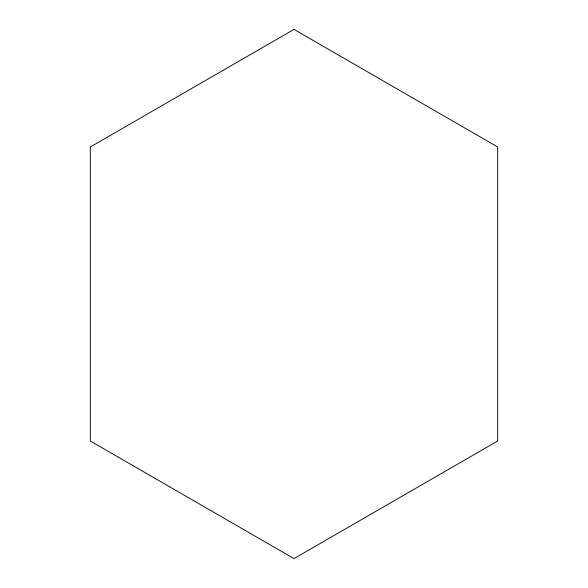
<?xml version="1.0" encoding="UTF-8"?>
<svg xmlns="http://www.w3.org/2000/svg" width="588" height="588" viewBox="0 0 588 588"><rect width="100%" height="100%" fill="white"/><g stroke="black" fill="none" stroke-linecap="round" stroke-linejoin="round"><path stroke-width="0.88" d="M294 29.4L90.309 147L90.309 441L294 558.6L497.691 441L497.691 147L294 29.4"/></g></svg>
